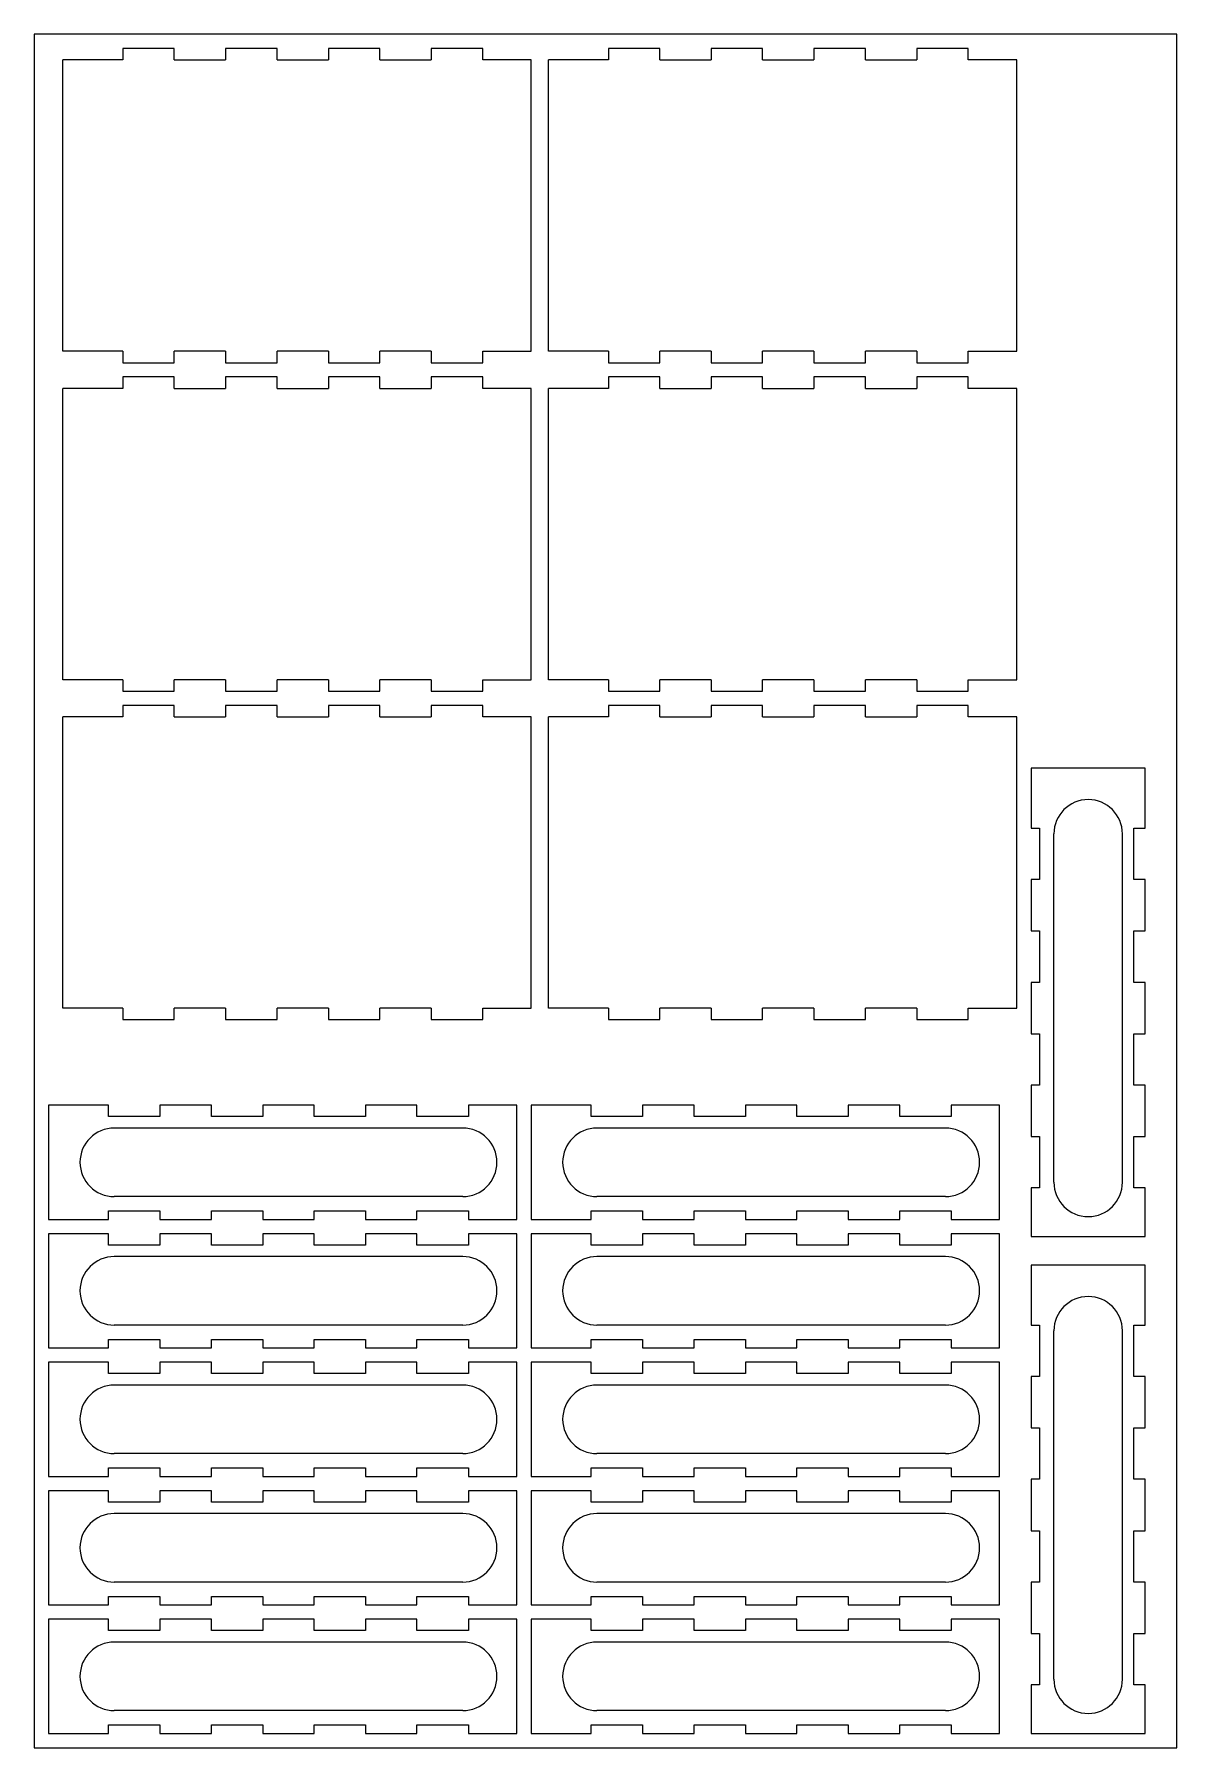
# Model space of a CAD drawing. Header units: millimetres. Extents: x 0 to 400, y 0 to 600.
import ezdxf

# ---------------------------------------------------------------- set-up
doc = ezdxf.new("R2010")
doc.units = ezdxf.units.MM
doc.layers.get('0').update_dxf_attribs({"lineweight": 0})

msp = doc.modelspace()

# ---------------------------------------------------------------- linework, layer by layer
for p, q in [((400, 600), (0, 600)), ((0, 600), (0, 0)), ((400, 0), (400, 600)), ((0, 0), (400, 0))]:
    msp.add_line(p, q)
at = {"color": 1, "true_color": 0xff0000}
for p, q in [((49, 595), (31, 595)), ((31, 595), (31, 591)), ((49, 591), (49, 595)), ((85, 595), (67, 595)), ((67, 595), (67, 591)), ((85, 591), (85, 595)), ((121, 595), (103, 595)), ((103, 595), (103, 591)), ((121, 591), (121, 595)), ((157, 595), (139, 595)), ((139, 595), (139, 591)), ((157, 591), (157, 595)), ((219, 595), (201, 595)), ((201, 595), (201, 591)), ((219, 591), (219, 595)), ((255, 595), (237, 595)), ((237, 595), (237, 591)), ((255, 591), (255, 595)), ((291, 595), (273, 595)), ((273, 595), (273, 591)), ((291, 591), (291, 595)), ((327, 595), (309, 595)), ((309, 595), (309, 591)), ((327, 591), (327, 595)), ((10, 489), (10, 591)), ((31, 591), (10, 591)), ((49, 591), (67, 591)), ((85, 591), (103, 591)), ((121, 591), (139, 591)), ((174, 591), (157, 591)), ((174, 489), (174, 591)), ((180, 489), (180, 591)), ((201, 591), (180, 591)), ((219, 591), (237, 591)), ((255, 591), (273, 591)), ((291, 591), (309, 591)), ((344, 591), (327, 591)), ((344, 489), (344, 591)), ((31, 489), (10, 489)), ((31, 489), (31, 485)), ((67, 489), (49, 489)), ((49, 485), (49, 489)), ((67, 489), (67, 485)), ((103, 489), (85, 489)), ((85, 485), (85, 489)), ((103, 489), (103, 485)), ((139, 489), (121, 489)), ((121, 485), (121, 489)), ((139, 489), (139, 485)), ((157, 485), (157, 489)), ((157, 489), (174, 489)), ((201, 489), (180, 489)), ((201, 489), (201, 485)), ((237, 489), (219, 489)), ((219, 485), (219, 489)), ((237, 489), (237, 485)), ((273, 489), (255, 489)), ((255, 485), (255, 489)), ((273, 489), (273, 485)), ((309, 489), (291, 489)), ((291, 485), (291, 489)), ((309, 489), (309, 485)), ((327, 485), (327, 489)), ((327, 489), (344, 489)), ((31, 485), (49, 485)), ((49, 480), (31, 480)), ((31, 480), (31, 476)), ((49, 476), (49, 480)), ((67, 485), (85, 485)), ((85, 480), (67, 480)), ((67, 480), (67, 476)), ((85, 476), (85, 480)), ((103, 485), (121, 485)), ((121, 480), (103, 480)), ((103, 480), (103, 476)), ((121, 476), (121, 480)), ((139, 485), (157, 485)), ((157, 480), (139, 480)), ((139, 480), (139, 476)), ((157, 476), (157, 480)), ((201, 485), (219, 485)), ((219, 480), (201, 480)), ((201, 480), (201, 476)), ((219, 476), (219, 480)), ((237, 485), (255, 485)), ((255, 480), (237, 480)), ((237, 480), (237, 476)), ((255, 476), (255, 480)), ((273, 485), (291, 485)), ((291, 480), (273, 480)), ((273, 480), (273, 476)), ((291, 476), (291, 480)), ((309, 485), (327, 485)), ((327, 480), (309, 480)), ((309, 480), (309, 476)), ((327, 476), (327, 480)), ((10, 374), (10, 476)), ((31, 476), (10, 476)), ((49, 476), (67, 476)), ((85, 476), (103, 476)), ((121, 476), (139, 476)), ((174, 476), (157, 476)), ((174, 374), (174, 476)), ((180, 374), (180, 476)), ((201, 476), (180, 476)), ((219, 476), (237, 476)), ((255, 476), (273, 476)), ((291, 476), (309, 476)), ((344, 476), (327, 476)), ((344, 374), (344, 476)), ((31, 374), (10, 374)), ((31, 374), (31, 370)), ((67, 374), (49, 374)), ((49, 370), (49, 374)), ((67, 374), (67, 370)), ((103, 374), (85, 374)), ((85, 370), (85, 374)), ((103, 374), (103, 370)), ((139, 374), (121, 374)), ((121, 370), (121, 374)), ((139, 374), (139, 370)), ((157, 370), (157, 374)), ((157, 374), (174, 374)), ((201, 374), (180, 374)), ((201, 374), (201, 370)), ((237, 374), (219, 374)), ((219, 370), (219, 374)), ((237, 374), (237, 370)), ((273, 374), (255, 374)), ((255, 370), (255, 374)), ((273, 374), (273, 370)), ((309, 374), (291, 374)), ((291, 370), (291, 374)), ((309, 374), (309, 370)), ((327, 370), (327, 374)), ((327, 374), (344, 374)), ((31, 370), (49, 370)), ((67, 370), (85, 370)), ((103, 370), (121, 370)), ((139, 370), (157, 370)), ((201, 370), (219, 370)), ((237, 370), (255, 370)), ((273, 370), (291, 370)), ((309, 370), (327, 370)), ((10, 259), (10, 361)), ((31, 361), (10, 361)), ((49, 365), (31, 365)), ((31, 365), (31, 361)), ((49, 361), (49, 365)), ((49, 361), (67, 361)), ((85, 365), (67, 365)), ((67, 365), (67, 361)), ((85, 361), (85, 365)), ((85, 361), (103, 361)), ((121, 365), (103, 365)), ((103, 365), (103, 361)), ((121, 361), (121, 365)), ((121, 361), (139, 361)), ((157, 365), (139, 365)), ((139, 365), (139, 361)), ((157, 361), (157, 365)), ((174, 361), (157, 361)), ((174, 259), (174, 361)), ((180, 259), (180, 361)), ((201, 361), (180, 361)), ((219, 365), (201, 365)), ((201, 365), (201, 361)), ((219, 361), (219, 365)), ((219, 361), (237, 361)), ((255, 365), (237, 365)), ((237, 365), (237, 361)), ((255, 361), (255, 365)), ((255, 361), (273, 361)), ((291, 365), (273, 365)), ((273, 365), (273, 361)), ((291, 361), (291, 365)), ((291, 361), (309, 361)), ((327, 365), (309, 365)), ((309, 365), (309, 361)), ((327, 361), (327, 365)), ((344, 361), (327, 361)), ((344, 259), (344, 361)), ((389, 343), (349, 343)), ((349, 343), (349, 322)), ((389, 322), (389, 343)), ((349, 322), (352, 322)), ((352, 322), (352, 304)), ((357, 198), (357, 320)), ((381, 198), (381, 320)), ((385, 304), (385, 322)), ((385, 322), (389, 322)), ((352, 304), (349, 304)), ((349, 304), (349, 286)), ((389, 304), (385, 304)), ((389, 286), (389, 304)), ((349, 286), (352, 286)), ((352, 286), (352, 268)), ((385, 268), (385, 286)), ((385, 286), (389, 286)), ((352, 268), (349, 268)), ((349, 268), (349, 250)), ((389, 268), (385, 268)), ((389, 250), (389, 268)), ((31, 259), (10, 259)), ((31, 259), (31, 255)), ((67, 259), (49, 259)), ((49, 255), (49, 259)), ((67, 259), (67, 255)), ((103, 259), (85, 259)), ((85, 255), (85, 259)), ((103, 259), (103, 255)), ((139, 259), (121, 259)), ((121, 255), (121, 259)), ((139, 259), (139, 255)), ((157, 255), (157, 259)), ((157, 259), (174, 259)), ((201, 259), (180, 259)), ((201, 259), (201, 255)), ((237, 259), (219, 259)), ((219, 255), (219, 259)), ((237, 259), (237, 255)), ((273, 259), (255, 259)), ((255, 255), (255, 259)), ((273, 259), (273, 255)), ((309, 259), (291, 259)), ((291, 255), (291, 259)), ((309, 259), (309, 255)), ((327, 255), (327, 259)), ((327, 259), (344, 259)), ((31, 255), (49, 255)), ((67, 255), (85, 255)), ((103, 255), (121, 255)), ((139, 255), (157, 255)), ((201, 255), (219, 255)), ((237, 255), (255, 255)), ((273, 255), (291, 255)), ((309, 255), (327, 255)), ((349, 250), (352, 250)), ((352, 250), (352, 232)), ((385, 232), (385, 250)), ((385, 250), (389, 250)), ((352, 232), (349, 232)), ((349, 232), (349, 214)), ((389, 232), (385, 232)), ((389, 214), (389, 232)), ((5, 225), (5, 185)), ((26, 225), (5, 225)), ((26, 221), (26, 225)), ((62, 225), (44, 225)), ((44, 225), (44, 221)), ((62, 221), (62, 225)), ((98, 225), (80, 225)), ((80, 225), (80, 221)), ((98, 221), (98, 225)), ((134, 225), (116, 225)), ((116, 225), (116, 221)), ((134, 221), (134, 225)), ((152, 225), (152, 221)), ((169, 225), (152, 225)), ((169, 185), (169, 225)), ((174, 225), (174, 185)), ((195, 225), (174, 225)), ((195, 221), (195, 225)), ((231, 225), (213, 225)), ((213, 225), (213, 221)), ((231, 221), (231, 225)), ((267, 225), (249, 225)), ((249, 225), (249, 221)), ((267, 221), (267, 225)), ((303, 225), (285, 225)), ((285, 225), (285, 221)), ((303, 221), (303, 225)), ((321, 225), (321, 221)), ((338, 225), (321, 225)), ((338, 185), (338, 225)), ((44, 221), (26, 221)), ((150, 217), (28, 217)), ((80, 221), (62, 221)), ((116, 221), (98, 221)), ((152, 221), (134, 221)), ((213, 221), (195, 221)), ((319, 217), (197, 217)), ((249, 221), (231, 221)), ((285, 221), (267, 221)), ((321, 221), (303, 221)), ((349, 214), (352, 214)), ((352, 214), (352, 196)), ((385, 196), (385, 214)), ((385, 214), (389, 214)), ((150, 193), (28, 193)), ((319, 193), (197, 193)), ((352, 196), (349, 196)), ((349, 196), (349, 179)), ((389, 196), (385, 196)), ((389, 179), (389, 196)), ((26, 185), (26, 188)), ((26, 188), (44, 188)), ((44, 188), (44, 185)), ((62, 185), (62, 188)), ((62, 188), (80, 188)), ((80, 188), (80, 185)), ((98, 185), (98, 188)), ((98, 188), (116, 188)), ((116, 188), (116, 185)), ((134, 185), (134, 188)), ((134, 188), (152, 188)), ((152, 188), (152, 185)), ((195, 185), (195, 188)), ((195, 188), (213, 188)), ((213, 188), (213, 185)), ((231, 185), (231, 188)), ((231, 188), (249, 188)), ((249, 188), (249, 185)), ((267, 185), (267, 188)), ((267, 188), (285, 188)), ((285, 188), (285, 185)), ((303, 185), (303, 188)), ((303, 188), (321, 188)), ((321, 188), (321, 185)), ((5, 185), (26, 185)), ((5, 180), (5, 140)), ((26, 180), (5, 180)), ((26, 176), (26, 180)), ((44, 185), (62, 185)), ((62, 180), (44, 180)), ((44, 180), (44, 176)), ((62, 176), (62, 180)), ((80, 185), (98, 185)), ((98, 180), (80, 180)), ((80, 180), (80, 176)), ((98, 176), (98, 180)), ((116, 185), (134, 185)), ((134, 180), (116, 180)), ((116, 180), (116, 176)), ((134, 176), (134, 180)), ((152, 185), (169, 185)), ((152, 180), (152, 176)), ((169, 180), (152, 180)), ((169, 140), (169, 180)), ((174, 185), (195, 185)), ((213, 185), (231, 185)), ((249, 185), (267, 185)), ((285, 185), (303, 185)), ((321, 185), (338, 185)), ((44, 176), (26, 176)), ((80, 176), (62, 176)), ((116, 176), (98, 176)), ((152, 176), (134, 176)), ((174, 180), (174, 140)), ((195, 180), (174, 180)), ((195, 176), (195, 180)), ((213, 176), (195, 176)), ((231, 180), (213, 180)), ((213, 180), (213, 176)), ((231, 176), (231, 180)), ((249, 176), (231, 176)), ((267, 180), (249, 180)), ((249, 180), (249, 176)), ((267, 176), (267, 180)), ((285, 176), (267, 176)), ((303, 180), (285, 180)), ((285, 180), (285, 176)), ((303, 176), (303, 180)), ((321, 176), (303, 176)), ((321, 180), (321, 176)), ((338, 180), (321, 180)), ((338, 140), (338, 180)), ((349, 179), (389, 179)), ((150, 172), (28, 172)), ((319, 172), (197, 172)), ((389, 169), (349, 169)), ((349, 169), (349, 148)), ((389, 148), (389, 169)), ((150, 148), (28, 148)), ((319, 148), (197, 148)), ((349, 148), (352, 148)), ((352, 148), (352, 130)), ((357, 24), (357, 146)), ((381, 24), (381, 146)), ((385, 130), (385, 148)), ((385, 148), (389, 148)), ((5, 140), (26, 140)), ((26, 140), (26, 143)), ((26, 143), (44, 143)), ((44, 143), (44, 140)), ((44, 140), (62, 140)), ((62, 140), (62, 143)), ((62, 143), (80, 143)), ((80, 143), (80, 140)), ((80, 140), (98, 140)), ((98, 140), (98, 143)), ((98, 143), (116, 143)), ((116, 143), (116, 140)), ((116, 140), (134, 140)), ((134, 140), (134, 143)), ((134, 143), (152, 143)), ((152, 143), (152, 140)), ((152, 140), (169, 140)), ((174, 140), (195, 140)), ((195, 140), (195, 143)), ((195, 143), (213, 143)), ((213, 143), (213, 140)), ((213, 140), (231, 140)), ((231, 140), (231, 143)), ((231, 143), (249, 143)), ((249, 143), (249, 140)), ((249, 140), (267, 140)), ((267, 140), (267, 143)), ((267, 143), (285, 143)), ((285, 143), (285, 140)), ((285, 140), (303, 140)), ((303, 140), (303, 143)), ((303, 143), (321, 143)), ((321, 143), (321, 140)), ((321, 140), (338, 140)), ((5, 135), (5, 95)), ((26, 135), (5, 135)), ((26, 131), (26, 135)), ((62, 135), (44, 135)), ((44, 135), (44, 131)), ((62, 131), (62, 135)), ((98, 135), (80, 135)), ((80, 135), (80, 131)), ((98, 131), (98, 135)), ((134, 135), (116, 135)), ((116, 135), (116, 131)), ((134, 131), (134, 135)), ((152, 135), (152, 131)), ((169, 135), (152, 135)), ((169, 95), (169, 135)), ((174, 135), (174, 95)), ((195, 135), (174, 135)), ((195, 131), (195, 135)), ((231, 135), (213, 135)), ((213, 135), (213, 131)), ((231, 131), (231, 135)), ((267, 135), (249, 135)), ((249, 135), (249, 131)), ((267, 131), (267, 135)), ((303, 135), (285, 135)), ((285, 135), (285, 131)), ((303, 131), (303, 135)), ((321, 135), (321, 131)), ((338, 135), (321, 135)), ((338, 95), (338, 135)), ((44, 131), (26, 131)), ((150, 127), (28, 127)), ((80, 131), (62, 131)), ((116, 131), (98, 131)), ((152, 131), (134, 131)), ((213, 131), (195, 131)), ((319, 127), (197, 127)), ((249, 131), (231, 131)), ((285, 131), (267, 131)), ((321, 131), (303, 131)), ((352, 130), (349, 130)), ((349, 130), (349, 112)), ((389, 130), (385, 130)), ((389, 112), (389, 130)), ((349, 112), (352, 112)), ((352, 112), (352, 94)), ((385, 94), (385, 112)), ((385, 112), (389, 112)), ((150, 103), (28, 103)), ((319, 103), (197, 103)), ((26, 95), (26, 98)), ((26, 98), (44, 98)), ((44, 98), (44, 95)), ((62, 95), (62, 98)), ((62, 98), (80, 98)), ((80, 98), (80, 95)), ((98, 95), (98, 98)), ((98, 98), (116, 98)), ((116, 98), (116, 95)), ((134, 95), (134, 98)), ((134, 98), (152, 98)), ((152, 98), (152, 95)), ((195, 95), (195, 98)), ((195, 98), (213, 98)), ((213, 98), (213, 95)), ((231, 95), (231, 98)), ((231, 98), (249, 98)), ((249, 98), (249, 95)), ((267, 95), (267, 98)), ((267, 98), (285, 98)), ((285, 98), (285, 95)), ((303, 95), (303, 98)), ((303, 98), (321, 98)), ((321, 98), (321, 95)), ((5, 95), (26, 95)), ((26, 90), (5, 90)), ((26, 86), (26, 90)), ((44, 95), (62, 95)), ((80, 95), (98, 95)), ((98, 90), (80, 90)), ((98, 86), (98, 90)), ((116, 95), (134, 95)), ((134, 90), (116, 90)), ((116, 90), (116, 86)), ((152, 95), (169, 95)), ((174, 95), (195, 95)), ((213, 95), (231, 95)), ((249, 95), (267, 95)), ((285, 95), (303, 95)), ((321, 95), (338, 95)), ((352, 94), (349, 94)), ((349, 94), (349, 76)), ((389, 94), (385, 94)), ((389, 76), (389, 94)), ((5, 90), (5, 50)), ((44, 86), (26, 86)), ((62, 90), (44, 90)), ((44, 90), (44, 86)), ((62, 86), (62, 90)), ((80, 86), (62, 86)), ((80, 90), (80, 86)), ((116, 86), (98, 86)), ((134, 86), (134, 90)), ((152, 86), (134, 86)), ((152, 90), (152, 86)), ((169, 90), (152, 90)), ((169, 50), (169, 90)), ((174, 90), (174, 50)), ((195, 90), (174, 90)), ((195, 86), (195, 90)), ((213, 86), (195, 86)), ((231, 90), (213, 90)), ((213, 90), (213, 86)), ((231, 86), (231, 90)), ((249, 86), (231, 86)), ((267, 90), (249, 90)), ((249, 90), (249, 86)), ((267, 86), (267, 90)), ((285, 86), (267, 86)), ((303, 90), (285, 90)), ((285, 90), (285, 86)), ((303, 86), (303, 90)), ((321, 86), (303, 86)), ((321, 90), (321, 86)), ((338, 90), (321, 90)), ((338, 50), (338, 90)), ((150, 82), (28, 82)), ((319, 82), (197, 82)), ((349, 76), (352, 76)), ((352, 76), (352, 58)), ((385, 58), (385, 76)), ((385, 76), (389, 76)), ((150, 58), (28, 58)), ((319, 58), (197, 58)), ((352, 58), (349, 58)), ((349, 58), (349, 40)), ((389, 58), (385, 58)), ((389, 40), (389, 58)), ((5, 50), (26, 50)), ((26, 50), (26, 53)), ((26, 53), (44, 53)), ((44, 53), (44, 50)), ((44, 50), (62, 50)), ((62, 50), (62, 53)), ((62, 53), (80, 53)), ((80, 53), (80, 50)), ((80, 50), (98, 50)), ((98, 50), (98, 53)), ((98, 53), (116, 53)), ((116, 53), (116, 50)), ((116, 50), (134, 50)), ((134, 50), (134, 53)), ((134, 53), (152, 53)), ((152, 53), (152, 50)), ((152, 50), (169, 50)), ((174, 50), (195, 50)), ((195, 50), (195, 53)), ((195, 53), (213, 53)), ((213, 53), (213, 50)), ((213, 50), (231, 50)), ((231, 50), (231, 53)), ((231, 53), (249, 53)), ((249, 53), (249, 50)), ((249, 50), (267, 50)), ((267, 50), (267, 53)), ((267, 53), (285, 53)), ((285, 53), (285, 50)), ((285, 50), (303, 50)), ((303, 50), (303, 53)), ((303, 53), (321, 53)), ((321, 53), (321, 50)), ((321, 50), (338, 50)), ((5, 45), (5, 5)), ((26, 45), (5, 45)), ((26, 41), (26, 45)), ((62, 45), (44, 45)), ((44, 45), (44, 41)), ((62, 41), (62, 45)), ((98, 45), (80, 45)), ((80, 45), (80, 41)), ((98, 41), (98, 45)), ((134, 45), (116, 45)), ((116, 45), (116, 41)), ((134, 41), (134, 45)), ((152, 45), (152, 41)), ((169, 45), (152, 45)), ((169, 5), (169, 45)), ((174, 45), (174, 5)), ((195, 45), (174, 45)), ((195, 41), (195, 45)), ((231, 45), (213, 45)), ((213, 45), (213, 41)), ((231, 41), (231, 45)), ((267, 45), (249, 45)), ((249, 45), (249, 41)), ((267, 41), (267, 45)), ((303, 45), (285, 45)), ((285, 45), (285, 41)), ((303, 41), (303, 45)), ((321, 45), (321, 41)), ((338, 45), (321, 45)), ((338, 5), (338, 45)), ((44, 41), (26, 41)), ((150, 37), (28, 37)), ((80, 41), (62, 41)), ((116, 41), (98, 41)), ((152, 41), (134, 41)), ((213, 41), (195, 41)), ((319, 37), (197, 37)), ((249, 41), (231, 41)), ((285, 41), (267, 41)), ((321, 41), (303, 41)), ((349, 40), (352, 40)), ((352, 40), (352, 22)), ((385, 22), (385, 40)), ((385, 40), (389, 40)), ((352, 22), (349, 22)), ((349, 22), (349, 5)), ((389, 22), (385, 22)), ((389, 5), (389, 22)), ((150, 13), (28, 13)), ((319, 13), (197, 13)), ((26, 5), (26, 8)), ((26, 8), (44, 8)), ((44, 8), (44, 5)), ((62, 5), (62, 8)), ((62, 8), (80, 8)), ((80, 8), (80, 5)), ((98, 5), (98, 8)), ((98, 8), (116, 8)), ((116, 8), (116, 5)), ((134, 5), (134, 8)), ((134, 8), (152, 8)), ((152, 8), (152, 5)), ((195, 5), (195, 8)), ((195, 8), (213, 8)), ((213, 8), (213, 5)), ((231, 5), (231, 8)), ((231, 8), (249, 8)), ((249, 8), (249, 5)), ((267, 5), (267, 8)), ((267, 8), (285, 8)), ((285, 8), (285, 5)), ((303, 5), (303, 8)), ((303, 8), (321, 8)), ((321, 8), (321, 5)), ((5, 5), (26, 5)), ((44, 5), (62, 5)), ((80, 5), (98, 5)), ((116, 5), (134, 5)), ((152, 5), (169, 5)), ((174, 5), (195, 5)), ((213, 5), (231, 5)), ((249, 5), (267, 5)), ((285, 5), (303, 5)), ((321, 5), (338, 5)), ((349, 5), (389, 5))]:
    msp.add_line(p, q, dxfattribs=at)
for centre, start, end in [((369, 320), 0, 180), ((28, 205), 90, 270), ((150, 205), 270, 90), ((197, 205), 90, 270), ((319, 205), 270, 90), ((369, 198), 180, 0), ((28, 160), 90, 270), ((150, 160), 270, 90), ((197, 160), 90, 270), ((319, 160), 270, 90), ((369, 146), 0, 180), ((28, 115), 90, 270), ((150, 115), 270, 90), ((197, 115), 90, 270), ((319, 115), 270, 90), ((28, 70), 90, 270), ((150, 70), 270, 90), ((197, 70), 90, 270), ((319, 70), 270, 90), ((28, 25), 90, 270), ((150, 25), 270, 90), ((197, 25), 90, 270), ((319, 25), 270, 90), ((369, 24), 180, 0)]:
    msp.add_arc(centre, 12, start, end, dxfattribs=at)

doc.saveas('drawing.dxf')
